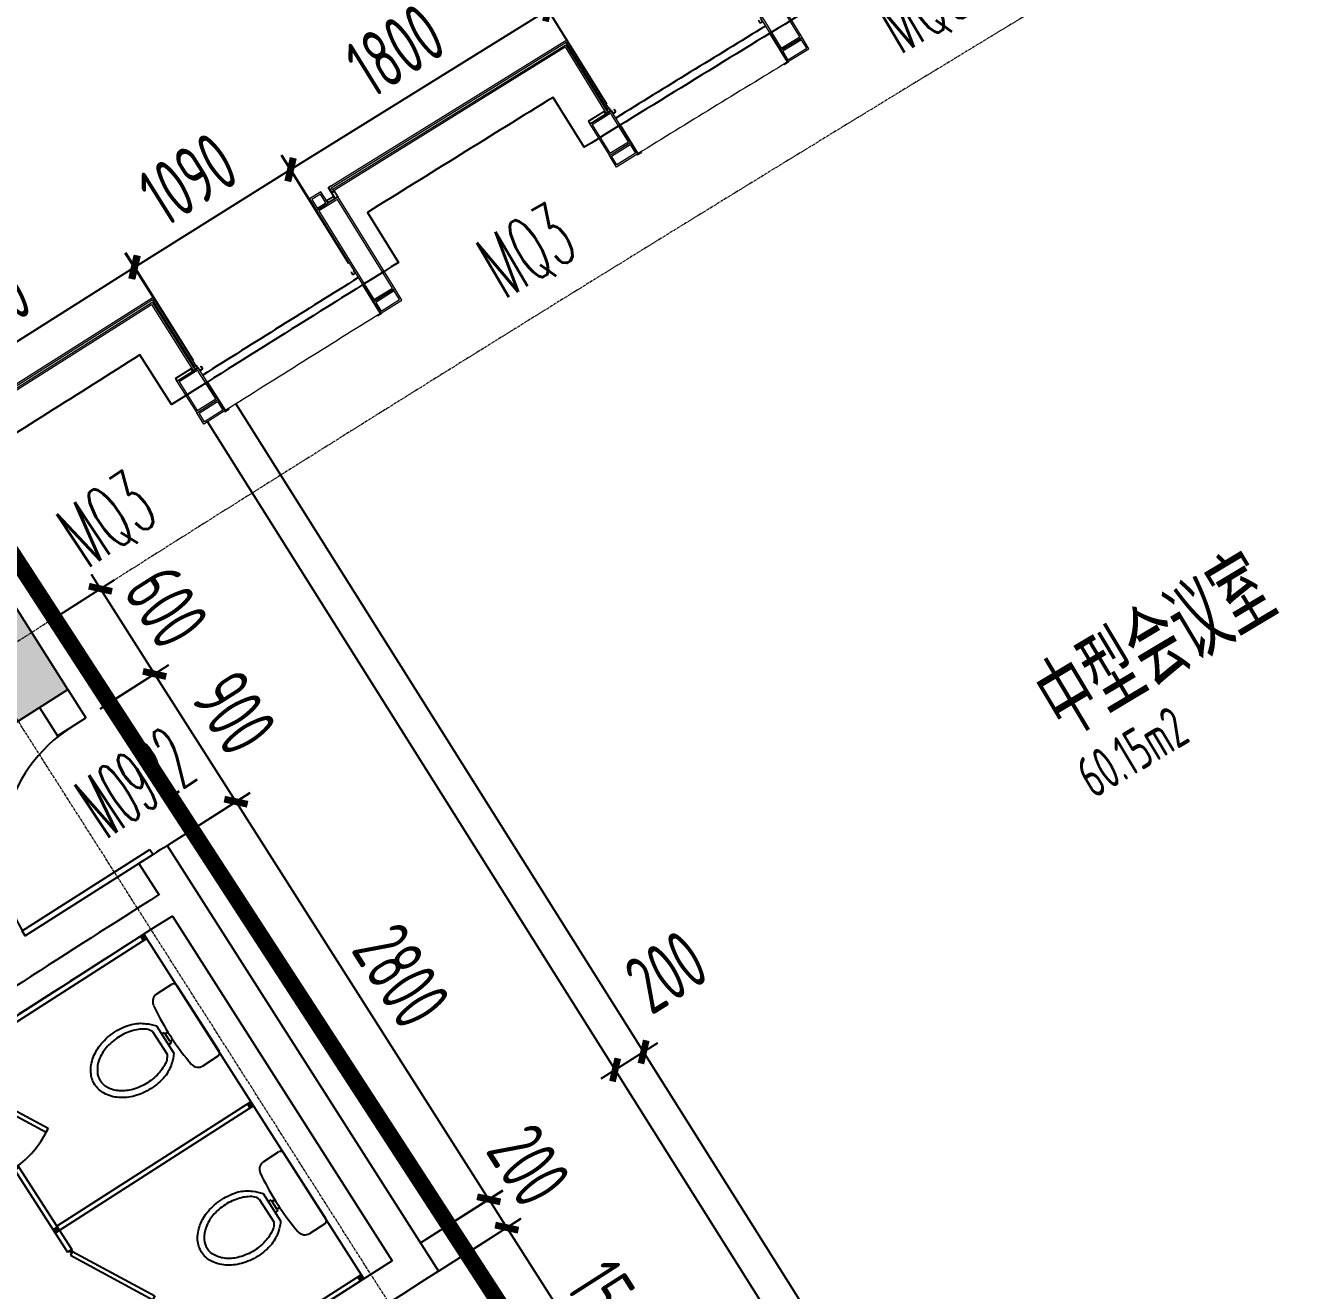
# Model space of a CAD drawing. Header units: millimetres. Extents: x 0 to 12110233, y -6694180 to 0.
# Drawn here: x 11608733 to 11616322, y -6430858 to -6423342 of the extents above; entities that cross this region are included whole.
import ezdxf
from ezdxf.enums import TextEntityAlignment as Align

# ---------------------------------------------------------------- set-up
doc = ezdxf.new("R2010")
doc.units = ezdxf.units.MM
doc.header["$LTSCALE"] = 10
doc.linetypes.add('A1-RG-AXIS-3~4F$0$CENTER', pattern=[50.8, 31.75, -6.35, 6.35, -6.35])
doc.linetypes.add('A1-RI-F3$0$DASHED', pattern=[0.75, 0.5, -0.25])
for name, color, linetype in [('A1-RD-3F$0$A-DIMS-1：100', 1, 'Continuous'), ('A1-RD-3F$0$A-GLAZ', 140, 'Continuous'), ('A1-RD-3F$0$A-louban', 5, 'Continuous'), ('A1-RD-3F$0$外保温', 41, 'Continuous'), ('A1-RG-AXIS-3~4F$0$A-COLU-HATH', 8, 'Continuous'), ('A1-RG-AXIS-3~4F$0$A-COLUMN', 7, 'Continuous'), ('A1-RG-AXIS-3~4F$0$A2-RG-AXIS-150$0$A-DIMS-100', 1, 'Continuous'), ('A1-RI-F3$0$A-DIMS-1：100', 1, 'Continuous'), ('A1-RI-F3$0$A-DOOR', 32, 'Continuous'), ('A1-RI-F3$0$A-FIXT', 55, 'Continuous'), ('A1-RI-F3$0$A-SYMB', 4, 'Continuous'), ('A1-RI-F3$0$A-SYMB-AREA', 4, 'Continuous'), ('A1-RI-F3$0$A-SYMB-NAME', 4, 'Continuous'), ('A1-RI-F3$0$A-TEXT1', 4, 'Continuous'), ('A1-RI-F3$0$A-WALL', 7, 'Continuous'), ('A1-RI-F3$0$A1-RI-F3$0$A-DETL-PEN1', 245, 'Continuous'), ('A1-RI-F3$0$A1-RI-F3$0$A-DETL-PEN2', 233, 'Continuous'), ('A1-RI-F3$0$Crescent canopy$0$A-DETL-PEN1', 245, 'Continuous'), ('A1-RI-F3$0$Crescent canopy$0$A-DETL-PEN2', 233, 'Continuous'), ('A1-RI-F3$0$N-SYMB-DOOR', 13, 'Continuous'), ('A1-RI-F3$0$N-SYMB-DOOR1', 13, 'Continuous'), ('A1-RI-F3$0$N-SYMB-DOOR2', 13, 'Continuous')]:
    doc.layers.add(name, color=color, linetype=linetype)
for name, color, linetype, lineweight in [('A1-RD-3F$0$A-WALL', 7, 'Continuous', 9), ('A1-RD-3F$0$A-WIND-1', 140, 'Continuous', 9), ('A1-RD-3F$0$A-WIND-SILL', 2, 'Continuous', 9), ('A1-RG-AXIS-3~4F$0$A-GRID', 1, 'A1-RG-AXIS-3~4F$0$CENTER', 9)]:
    doc.layers.add(name, color=color, linetype=linetype, lineweight=lineweight)
doc.styles.add('A1-RD-3F$0$XD2008', font='xd-hzs.shx', dxfattribs={"width": 0.7, "bigfont": 'xd-hztxt.shx'})
doc.styles.add('A1-RG-AXIS-3~4F$0$A2-RG-AXIS-150$0$XD2008', font='romans.shx', dxfattribs={"width": 0.7})
doc.styles.add('A1-RI-F3$0$ECADI', font='gbeitc.shx', dxfattribs={"width": 0.7, "bigfont": 'gbcbig.shx'})
doc.styles.add('A1-RI-F3$0$ECADI-SYM', font='simplex.shx', dxfattribs={"width": 0.7, "bigfont": 'hztxt.shx'})
doc.styles.add('A1-RI-F3$0$XD2008', font='xd-hzs.shx', dxfattribs={"width": 0.7, "bigfont": 'xd-hztxt.shx'})
doc.dimstyles.new('A1-RD-3F$0$XD100$0', dxfattribs={"dimscale": 100, "dimtxt": 3.5, "dimasz": 1, "dimexe": 1, "dimexo": 2, "dimgap": 1, "dimtad": 1, "dimdec": 0, "dimdsep": 46, "dimtxsty": 'A1-RD-3F$0$XD2008', "dimblk1": 'A1-RD-3F$0$_ArchTick', "dimblk2": 'A1-RD-3F$0$_ArchTick', "dimsah": 1, "dimcen": 2.5, "dimclrd": 1, "dimclre": 1, "dimclrt": 4, "dimaunit": 1, "dimadec": 0, "dimazin": 0, "dimtfac": 1, "dimtdec": 0, "dimtix": 1, "dimtmove": 2, "dimatfit": 3, "dimfxl": 0, "dimtolj": 1, "dimtzin": 0, "dimarcsym": 0})
doc.dimstyles.new('A1-RG-AXIS-3~4F$0$A2-RG-AXIS-150$0$XD100', dxfattribs={"dimscale": 100, "dimtxt": 5.5, "dimasz": 1.5, "dimexe": 1, "dimexo": 2, "dimgap": 0.5, "dimtad": 1, "dimdec": 0, "dimdsep": 46, "dimtxsty": 'A1-RG-AXIS-3~4F$0$A2-RG-AXIS-150$0$XD2008', "dimblk": 'A1-RG-AXIS-3~4F$0$A2-RG-AXIS-150$0$_ArchTick', "dimcen": 2.5, "dimclrt": 4, "dimaunit": 1, "dimadec": 3, "dimazin": 0, "dimtfac": 1, "dimtdec": 0, "dimtix": 1, "dimtmove": 0, "dimatfit": 3, "dimfxl": 0, "dimtolj": 1, "dimtzin": 0, "dimarcsym": 0})
doc.dimstyles.new('A1-RI-F3$0$XD100$0', dxfattribs={"dimscale": 100, "dimtxt": 3.5, "dimasz": 2, "dimexe": 1, "dimexo": 2, "dimgap": 1, "dimtad": 1, "dimdec": 0, "dimdsep": 46, "dimtxsty": 'A1-RI-F3$0$XD2008', "dimblk1": 'A1-RI-F3$0$_ArchTick', "dimblk2": 'A1-RI-F3$0$_ArchTick', "dimsah": 1, "dimcen": 2.5, "dimclrd": 1, "dimclre": 1, "dimclrt": 4, "dimaunit": 1, "dimadec": 0, "dimazin": 0, "dimtfac": 1, "dimtdec": 0, "dimtix": 1, "dimtmove": 2, "dimatfit": 3, "dimfxl": 0, "dimtolj": 1, "dimtzin": 0, "dimarcsym": 0})

# ---------------------------------------------------------------- blocks, each defined once
blk = doc.blocks.new('A1-RD-3F$0$A$C1B714AB4')
at = {"layer": 'A1-RD-3F$0$A-WALL', "linetype": 'ByBlock'}
blk.add_lwpolyline([(1811.1, 792), (167.1, 792), (167.1, 782), (1801.1, 782), (1801.1, 318), (1811.1, 318)], close=True, dxfattribs=at)
at = {"layer": 'A1-RD-3F$0$A-WIND-1', "ltscale": 0.25}
blk.add_lwpolyline([(1821.1, 802), (157.1, 802), (157.1, 772), (1791.1, 772), (1791.1, 308), (1821.1, 308)], close=True, dxfattribs=at)
at = {"layer": 'A1-RD-3F$0$A-WIND-SILL', "color": 2, "linetype": 'ByBlock'}
for p, q in [((1827.1, 305), (1824.1, 305)), ((1841.1, 305), (1844.1, 305)), ((1824.1, 285), (1844.1, 285)), ((0, 0), (0, 5)), ((1848.1, 0), (1848.1, 5))]:
    blk.add_line(p, q, dxfattribs=at)
for points in [[(24.1, 725), (104.1, 725), (104.1, 805), (24.1, 805)], [(34.1, 735), (94.1, 735), (94.1, 795), (34.1, 795)], [(154.1, 805), (174.1, 805), (174.1, 802), (157.1, 802), (157.1, 772), (174.1, 772), (174.1, 769), (154.1, 769)], [(154.1, 769), (174.1, 769), (174.1, 725), (154.1, 725)], [(157.1, 766), (171.1, 766), (171.1, 728), (157.1, 728)], [(174.1, 725), (154.1, 725), (104.1, 725), (24.1, 725), (24.1, 305), (24.1, 305), (24.1, 285), (24.1, 85), (174.1, 85)], [(164.1, 715), (154.1, 715), (104.1, 715), (34.1, 715), (34.1, 305), (34.1, 285), (34.1, 95), (164.1, 95)], [(154.1, 745), (154.1, 725), (104.1, 725), (104.1, 745)], [(151.1, 742), (151.1, 728), (107.1, 728), (107.1, 742)], [(4.1, 285), (4.1, 305), (7.1, 305), (7.1, 288), (21.1, 288), (21.1, 305), (24.1, 305), (24.1, 285)], [(1788.1, 305), (1788.1, 325), (1674.1, 325), (1674.1, 305)], [(1824.1, 285), (1824.1, 285), (1824.1, 305), (1674.1, 305), (1674.1, 85), (1824.1, 85)], [(1785.1, 308), (1785.1, 322), (1677.1, 322), (1677.1, 308)], [(1824.1, 305), (1824.1, 325), (1821.1, 325), (1821.1, 308), (1791.1, 308), (1791.1, 325), (1788.1, 325), (1788.1, 305)], [(24.1, 5), (174.1, 5), (174.1, 85), (24.1, 85)], [(1824.1, 5), (1674.1, 5), (1674.1, 85), (1824.1, 85)], [(34.1, 15), (164.1, 15), (164.1, 75), (34.1, 75)], [(1814.1, 15), (1684.1, 15), (1684.1, 75), (1814.1, 75)]]:
    blk.add_lwpolyline(points, close=True, dxfattribs=at)
for points in [[(1824.1, 305), (1824.1, 285)], [(1841.1, 305), (1841.1, 288), (1827.1, 288), (1827.1, 305)], [(1844.1, 305), (1844.1, 285)], [(1814.1, 285), (1814.1, 295), (1684.1, 295), (1684.1, 95), (1814.1, 95), (1814.1, 285)], [(24.1, 5), (0, 5)], [(29.6, 5), (29.6, 0.1), (0, 0)], [(1818.5, 5), (1818.5, 0.1), (1848.1, 0)], [(1824.1, 5), (1848.1, 5)]]:
    blk.add_lwpolyline(points, dxfattribs=at)
blk = doc.blocks.new('A1-RD-3F$0$_ArchTick')
at = {"color": 0, "linetype": 'ByBlock', "const_width": 0.4}
blk.add_lwpolyline([(-0.5, -0.5), (0.5, 0.5)], dxfattribs=at)
blk = doc.blocks.new('*D663')
at = {"layer": 'A1-RD-3F$0$A-DIMS-1：100', "color": 1, "linetype": 'ByBlock', "lineweight": -2}
for p, q in [((11613076.7, -6423261), (11612674.3, -6422612.3)), ((11612727, -6422697.3), (11611839.3, -6423248.1)), ((11612189, -6423811.8), (11611786.5, -6423163.1))]:
    blk.add_line(p, q, dxfattribs=at)
at = {"layer": 'A1-RD-3F$0$A-DIMS-1：100', "color": 1, "linetype": 'ByBlock', "lineweight": -2, "xscale": 100, "yscale": 100, "zscale": 100}
for p, rotation in [((11612727, -6422697.3), 31.81598962249854), ((11611839.3, -6423248.1), 211.8159896224985)]:
    blk.add_blockref('A1-RD-3F$0$_ArchTick', p, dxfattribs=dict(at, rotation=rotation))
at = {"layer": 'A1-RD-3F$0$A-DIMS-1：100', "color": 4, "linetype": 'ByBlock', "insert": (11612138.1, -6422739), "char_height": 350, "attachment_point": 5, "rotation": 31.81599, "style": 'A1-RD-3F$0$XD2008'}
blk.add_mtext('\\A1;1045', dxfattribs=at)
blk = doc.blocks.new('*D664')
at = {"layer": 'A1-RD-3F$0$A-DIMS-1：100', "color": 1, "linetype": 'ByBlock', "lineweight": -2}
for p, q in [((11612186, -6423806.9), (11611786.5, -6423163.1)), ((11611839.3, -6423248.1), (11610309.7, -6424197)), ((11610656.4, -6424755.9), (11610257, -6424112))]:
    blk.add_line(p, q, dxfattribs=at)
at = {"layer": 'A1-RD-3F$0$A-DIMS-1：100', "color": 1, "linetype": 'ByBlock', "lineweight": -2, "xscale": 100, "yscale": 100, "zscale": 100}
for p, rotation in [((11611839.3, -6423248.1), 31.81598955139502), ((11610309.7, -6424197), 211.815989551395)]:
    blk.add_blockref('A1-RD-3F$0$_ArchTick', p, dxfattribs=dict(at, rotation=rotation))
at = {"layer": 'A1-RD-3F$0$A-DIMS-1：100', "color": 4, "linetype": 'ByBlock', "insert": (11610929.5, -6423488.9), "char_height": 350, "attachment_point": 5, "rotation": 31.81599, "style": 'A1-RD-3F$0$XD2008'}
blk.add_mtext('\\A1;1800', dxfattribs=at)
blk = doc.blocks.new('*D667')
at = {"layer": 'A1-RD-3F$0$A-DIMS-1：100', "color": 1, "linetype": 'ByBlock', "lineweight": -2}
for p, q in [((11610655.8, -6424756.2), (11610254.1, -6424113.9)), ((11610307.1, -6424198.6), (11609382.9, -6424776.6)), ((11609731.6, -6425334.2), (11609329.9, -6424691.8))]:
    blk.add_line(p, q, dxfattribs=at)
at = {"layer": 'A1-RD-3F$0$A-DIMS-1：100', "color": 1, "linetype": 'ByBlock', "lineweight": -2, "xscale": 100, "yscale": 100, "zscale": 100}
for p, rotation in [((11610307.1, -6424198.6), 32.02117385047548), ((11609382.9, -6424776.6), 212.0211738504755)]:
    blk.add_blockref('A1-RD-3F$0$_ArchTick', p, dxfattribs=dict(at, rotation=rotation))
at = {"layer": 'A1-RD-3F$0$A-DIMS-1：100', "color": 4, "linetype": 'ByBlock', "insert": (11609699.2, -6424254.5), "char_height": 350, "attachment_point": 5, "rotation": 32.02117, "style": 'A1-RD-3F$0$XD2008'}
blk.add_mtext('\\A1;1090', dxfattribs=at)
blk = doc.blocks.new('*D668')
at = {"layer": 'A1-RD-3F$0$A-DIMS-1：100', "color": 1, "linetype": 'ByBlock', "lineweight": -2}
for p, q in [((11609730.7, -6425334.8), (11609325.4, -6424694.7)), ((11609378.9, -6424779.2), (11607858.1, -6425742)), ((11608209.9, -6426297.6), (11607804.6, -6425657.5))]:
    blk.add_line(p, q, dxfattribs=at)
at = {"layer": 'A1-RD-3F$0$A-DIMS-1：100', "color": 1, "linetype": 'ByBlock', "lineweight": -2, "xscale": 100, "yscale": 100, "zscale": 100}
for p, rotation in [((11609378.9, -6424779.2), 32.33777095515765), ((11607858.1, -6425742), 212.3377709551576)]:
    blk.add_blockref('A1-RD-3F$0$_ArchTick', p, dxfattribs=dict(at, rotation=rotation))
at = {"layer": 'A1-RD-3F$0$A-DIMS-1：100', "color": 4, "linetype": 'ByBlock', "insert": (11608471.4, -6425028.2), "char_height": 350, "attachment_point": 5, "rotation": 32.33777, "style": 'A1-RD-3F$0$XD2008'}
blk.add_mtext('\\A1;1800', dxfattribs=at)
blk = doc.blocks.new('A1-RI-F3$0$A-X-D2-60$0$d900')
at = {"layer": 'A1-RI-F3$0$A-DOOR'}
blk.add_lwpolyline([(1255688.4, 177571.7), (1255688.4, 177606.7), (1256588.5, 177606.7), (1256588.5, 177571.7)], close=True, dxfattribs=at)
blk.add_arc((1255688.4, 177606.7), 900, 270.04509, 357.6771, dxfattribs=at)
blk = doc.blocks.new('A1-RI-F3$0$_ArchTick')
at = {"color": 0, "linetype": 'ByBlock', "const_width": 0.4}
blk.add_lwpolyline([(-0.5, -0.5), (0.5, 0.5)], dxfattribs=at)
blk = doc.blocks.new('*D118')
at = {"layer": 'A1-RI-F3$0$A-DIMS-1：100', "color": 1, "linetype": 'ByBlock', "lineweight": -2}
for p, q in [((11611357.1, -6430635.8), (11611677.7, -6430430.9)), ((11612401.3, -6431748.6), (11611593.5, -6430484.7)), ((11612164.9, -6431899.7), (11612485.5, -6431694.8))]:
    blk.add_line(p, q, dxfattribs=at)
at = {"layer": 'A1-RI-F3$0$A-DIMS-1：100', "color": 1, "linetype": 'ByBlock', "lineweight": -2, "xscale": 100, "yscale": 100, "zscale": 100}
for p, rotation in [((11611593.5, -6430484.7), 122.5831052141736), ((11612401.3, -6431748.6), 302.5831052141736)]:
    blk.add_blockref('A1-RI-F3$0$_ArchTick', p, dxfattribs=dict(at, rotation=rotation))
at = {"layer": 'A1-RI-F3$0$A-DIMS-1：100', "color": 4, "linetype": 'ByBlock', "insert": (11612229.1, -6430968.6), "char_height": 350, "attachment_point": 5, "rotation": 302.58311, "style": 'A1-RI-F3$0$XD2008'}
blk.add_mtext('\\A1;1500', dxfattribs=at)
blk = doc.blocks.new('*D58')
at = {"layer": 'A1-RI-F3$0$A-DIMS-1：100', "color": 1, "linetype": 'ByBlock', "lineweight": -2}
for p, q in [((11611081, -6430574.8), (11611570.8, -6430262.9)), ((11611486.4, -6430316.6), (11611593.9, -6430485.3)), ((11611188.5, -6430743.5), (11611678.2, -6430431.6))]:
    blk.add_line(p, q, dxfattribs=at)
at = {"layer": 'A1-RI-F3$0$A-DIMS-1：100', "color": 1, "linetype": 'ByBlock', "lineweight": -2, "xscale": 100, "yscale": 100, "zscale": 100}
for p, rotation in [((11611486.4, -6430316.6), 122.4931688735588), ((11611593.9, -6430485.3), 302.4931688735588)]:
    blk.add_blockref('A1-RI-F3$0$_ArchTick', p, dxfattribs=dict(at, rotation=rotation))
at = {"layer": 'A1-RI-F3$0$A-DIMS-1：100', "color": 4, "linetype": 'ByBlock', "insert": (11611724, -6430114.6), "char_height": 350, "attachment_point": 5, "rotation": 302.49317, "style": 'A1-RI-F3$0$XD2008'}
blk.add_mtext('\\A1;200', dxfattribs=at)
blk = doc.blocks.new('*D59')
at = {"layer": 'A1-RI-F3$0$A-DIMS-1：100', "color": 1, "linetype": 'ByBlock', "lineweight": -2}
for p, q in [((11609578.7, -6428212.1), (11610068.7, -6427900.6)), ((11611486.7, -6430317), (11609984.3, -6427954.2)), ((11611081.1, -6430574.9), (11611571.1, -6430263.4))]:
    blk.add_line(p, q, dxfattribs=at)
at = {"layer": 'A1-RI-F3$0$A-DIMS-1：100', "color": 1, "linetype": 'ByBlock', "lineweight": -2, "xscale": 100, "yscale": 100, "zscale": 100}
for p, rotation in [((11609984.3, -6427954.2), 122.450575305148), ((11611486.7, -6430317), 302.450575305148)]:
    blk.add_blockref('A1-RI-F3$0$_ArchTick', p, dxfattribs=dict(at, rotation=rotation))
at = {"layer": 'A1-RI-F3$0$A-DIMS-1：100', "color": 4, "linetype": 'ByBlock', "insert": (11610967.5, -6428988.1), "char_height": 350, "attachment_point": 5, "rotation": 302.45058, "style": 'A1-RI-F3$0$XD2008'}
blk.add_mtext('\\A1;2800', dxfattribs=at)
blk = doc.blocks.new('*D60')
at = {"layer": 'A1-RI-F3$0$A-DIMS-1：100', "color": 1, "linetype": 'ByBlock', "lineweight": -2}
for p, q in [((11609176.2, -6427401.2), (11609584.4, -6427141)), ((11609983.9, -6427953.6), (11609500.1, -6427194.7)), ((11609660.1, -6428160.1), (11610068.2, -6427899.9))]:
    blk.add_line(p, q, dxfattribs=at)
at = {"layer": 'A1-RI-F3$0$A-DIMS-1：100', "color": 1, "linetype": 'ByBlock', "lineweight": -2, "xscale": 100, "yscale": 100, "zscale": 100}
for p, rotation in [((11609500.1, -6427194.7), 122.5203786182438), ((11609983.9, -6427953.6), 302.5203786182438)]:
    blk.add_blockref('A1-RI-F3$0$_ArchTick', p, dxfattribs=dict(at, rotation=rotation))
at = {"layer": 'A1-RI-F3$0$A-DIMS-1：100', "color": 4, "linetype": 'ByBlock', "insert": (11609973.9, -6427426.3), "char_height": 350, "attachment_point": 5, "rotation": 302.52038, "style": 'A1-RI-F3$0$XD2008'}
blk.add_mtext('\\A1;900', dxfattribs=at)
blk = doc.blocks.new('*D122')
at = {"layer": 'A1-RI-F3$0$A-DIMS-1：100', "color": 1, "linetype": 'ByBlock', "lineweight": -2}
for p, q in [((11608938.7, -6426841.4), (11609263.1, -6426635.1)), ((11609178.7, -6426688.8), (11609125, -6426604.4)), ((11609500.6, -6427194.9), (11609178.7, -6426688.8)), ((11609260.6, -6427347.5), (11609585, -6427141.2)), ((11609500.6, -6427194.9), (11609554.3, -6427279.2))]:
    blk.add_line(p, q, dxfattribs=at)
at = {"layer": 'A1-RI-F3$0$A-DIMS-1：100', "color": 1, "linetype": 'ByBlock', "lineweight": -2, "xscale": 100, "yscale": 100, "zscale": 100}
for p, rotation in [((11609178.7, -6426688.8), 302.4569382063316), ((11609500.6, -6427194.9), 122.4569382063317)]:
    blk.add_blockref('A1-RI-F3$0$_ArchTick', p, dxfattribs=dict(at, rotation=rotation))
at = {"layer": 'A1-RI-F3$0$A-DIMS-1：100', "color": 4, "linetype": 'ByBlock', "insert": (11609571.7, -6426794.2), "char_height": 350, "attachment_point": 5, "rotation": 302.45694, "style": 'A1-RI-F3$0$XD2008'}
blk.add_mtext('\\A1;600', dxfattribs=at)
blk = doc.blocks.new('*D119')
at = {"layer": 'A1-RI-F3$0$A-DIMS-1：100', "color": 1, "linetype": 'ByBlock', "lineweight": -2}
for p, q in [((11612237.4, -6429547.5), (11612406.6, -6429441)), ((11612406.6, -6429441), (11612491.3, -6429387.7)), ((11612513.1, -6429610.3), (11612459.9, -6429525.6)), ((11612237.4, -6429547.5), (11612152.7, -6429600.7)), ((11612343.9, -6429716.8), (11612290.6, -6429632.1))]:
    blk.add_line(p, q, dxfattribs=at)
at = {"layer": 'A1-RI-F3$0$A-DIMS-1：100', "color": 1, "linetype": 'ByBlock', "lineweight": -2, "xscale": 100, "yscale": 100, "zscale": 100}
for p, rotation in [((11612406.6, -6429441), 212.1763417489712), ((11612237.4, -6429547.5), 32.17634174897129)]:
    blk.add_blockref('A1-RI-F3$0$_ArchTick', p, dxfattribs=dict(at, rotation=rotation))
at = {"layer": 'A1-RI-F3$0$A-DIMS-1：100', "color": 4, "linetype": 'ByBlock', "insert": (11612540.8, -6428964.9), "char_height": 350, "attachment_point": 5, "rotation": 32.17634, "style": 'A1-RI-F3$0$XD2008'}
blk.add_mtext('\\A1;200', dxfattribs=at)
blk = doc.blocks.new('A1-RI-F3$0$5erhfh')
at = {"layer": 'A1-RI-F3$0$A-SYMB-AREA', "style": 'A1-RI-F3$0$ECADI', "width": 0.7}
blk.add_attdef('340M2', text='', height=2.5, dxfattribs=at).set_placement((0, 1.25), align=Align.MIDDLE_LEFT)
at = {"layer": 'A1-RI-F3$0$A-SYMB-NAME', "style": 'A1-RI-F3$0$ECADI', "width": 0.7}
blk.add_attdef('CHINESENAME', (-12.292, 3.087), '', height=4.5, dxfattribs=at)
blk = doc.blocks.new('A1-RI-F3$0$tli')
at = {"layer": 'A1-RI-F3$0$A-FIXT', "linetype": 'ByBlock'}
for p, q in [((11609437.4, -6428740.9), (11608259, -6429496.8)), ((11609453.6, -6428766.2), (11608300.4, -6429505.9)), ((11609514.1, -6429095.9), (11609602.9, -6429038.9)), ((11609632.7, -6429045.5), (11609883.5, -6429436.4)), ((11609510.8, -6429286.4), (11609615, -6429448.8)), ((11609487.7, -6429319.1), (11609574.2, -6429454.1)), ((11609541.8, -6429334.7), (11609557.8, -6429324.5)), ((11609557.8, -6429324.5), (11609563.7, -6429333.5)), ((11609563.7, -6429333.5), (11609579.7, -6429323.3)), ((11609592.8, -6429379), (11609563.7, -6429333.5)), ((11609608.8, -6429368.7), (11609592.8, -6429379)), ((11609592.8, -6429379), (11609598.7, -6429388.1)), ((11609598.7, -6429388.1), (11609582.6, -6429398.4)), ((11608259, -6429496.8), (11608348.1, -6429635.7)), ((11608300.4, -6429505.9), (11608373.3, -6429619.5)), ((11609877, -6429466.2), (11609788.2, -6429523.1)), ((11608373.3, -6429619.5), (11608348.1, -6429635.7)), ((11608377.1, -6429630.1), (11608365, -6429653.4)), ((11608365, -6429653.4), (11608855.1, -6429917.4)), ((11608377.1, -6429630.1), (11608867.2, -6429894.1)), ((11610088.3, -6429762), (11608909.8, -6430517.9)), ((11610072.1, -6429736.8), (11608918.9, -6430476.4)), ((11608867.2, -6429894.1), (11608855.1, -6429917.4)), ((11610148.8, -6430091.7), (11610237.6, -6430034.8)), ((11610267.4, -6430041.3), (11610518.1, -6430432.2)), ((11608697.3, -6430124.5), (11608669.1, -6430142.6)), ((11608669.1, -6430142.6), (11608982.7, -6430631.5)), ((11608694.4, -6430126.4), (11609008, -6430615.3)), ((11610145.5, -6430282.3), (11610249.6, -6430444.6)), ((11610122.4, -6430315), (11610208.9, -6430449.9)), ((11610176.5, -6430330.6), (11610192.5, -6430320.3)), ((11610192.5, -6430320.3), (11610198.3, -6430329.4)), ((11610198.3, -6430329.4), (11610214.3, -6430319.1)), ((11610227.5, -6430374.8), (11610198.3, -6430329.4)), ((11610243.5, -6430364.6), (11610227.5, -6430374.8)), ((11610233.3, -6430383.9), (11610217.3, -6430394.2)), ((11610227.5, -6430374.8), (11610233.3, -6430383.9)), ((11610511.6, -6430462), (11610422.8, -6430519)), ((11609008, -6430615.3), (11608982.7, -6430631.5)), ((11609011.7, -6430625.9), (11608999.7, -6430649.2)), ((11608999.7, -6430649.2), (11609489.8, -6430913.3)), ((11609011.7, -6430625.9), (11609501.8, -6430890)), ((11610743.7, -6430790.1), (11609565.3, -6431545.9)), ((11610727.5, -6430764.8), (11609574.3, -6431504.5)), ((11609501.8, -6430890), (11609489.8, -6430913.3)), ((11609331.9, -6431120.4), (11609306.7, -6431136.6)), ((11609331.9, -6431120.4), (11609577.2, -6431502.7)), ((11609306.7, -6431136.6), (11609568.1, -6431544.1))]:
    blk.add_line(p, q, dxfattribs=at)
for points in [[(11609145.2, -6429635.5, -0.128381), (11609121.7, -6429563.7, -0.106268), (11609135.5, -6429473.9, -0.085065), (11609183.6, -6429392.4, -0.074422), (11609264.8, -6429321.4, -0.074422), (11609363.3, -6429277.2, -0.093985), (11609448.7, -6429273, -0.073872), (11609510.8, -6429286.4, -0.130921)], [(11609487.7, -6429319.1, 0.073654), (11609453.3, -6429305.3, 0.085065), (11609372.7, -6429313.7, 0.074422), (11609285.1, -6429353, 0.074422), (11609212.8, -6429416.3, 0.085065), (11609171.6, -6429486, 0.106268), (11609160.4, -6429559.2, 0.128381), (11609177.5, -6429611.8, 0.131396)], [(11609615, -6429448.8, -0.073872), (11609601.3, -6429510.8, -0.093985), (11609561.8, -6429586.7, -0.074422), (11609480.6, -6429657.8, -0.074422), (11609382.2, -6429702, -0.085065), (11609288.1, -6429711.7, -0.106268), (11609200.7, -6429686.8, -0.128381), (11609145.2, -6429635.5, -0.130921)], [(11609574.2, -6429454.1, -0.073654), (11609572.4, -6429491.1, -0.085065), (11609531.2, -6429560.8, -0.074422), (11609459, -6429624.1, -0.074422), (11609371.3, -6429663.4, -0.085065), (11609290.8, -6429671.8, -0.106268), (11609219.6, -6429651.4, -0.128381), (11609178.9, -6429613.9, -0.131396)], [(11609779.8, -6430631.4, -0.128381), (11609756.4, -6430559.5, -0.106268), (11609770.2, -6430469.7, -0.085065), (11609818.3, -6430388.3, -0.074422), (11609899.5, -6430317.2, -0.074422), (11609997.9, -6430273.1, -0.093985), (11610083.4, -6430268.8, -0.073872), (11610145.5, -6430282.3, -0.130921)], [(11610122.4, -6430315, 0.073654), (11610088, -6430301.2, 0.085065), (11610007.4, -6430309.5, 0.074422), (11609919.8, -6430348.8, 0.074422), (11609847.5, -6430412.1, 0.085065), (11609806.3, -6430481.9, 0.106268), (11609795.1, -6430555, 0.128381), (11609812.2, -6430607.6, 0.131396)], [(11610249.6, -6430444.6, -0.073872), (11610236, -6430506.7, -0.093985), (11610196.4, -6430582.6, -0.074422), (11610115.3, -6430653.6, -0.074422), (11610016.8, -6430697.8, -0.085065), (11609922.8, -6430707.6, -0.106268), (11609835.4, -6430682.6, -0.128381), (11609779.8, -6430631.4, -0.130921)], [(11610208.9, -6430449.9, -0.073654), (11610207.1, -6430486.9, -0.085065), (11610165.9, -6430556.7, -0.074422), (11610093.6, -6430619.9, -0.074422), (11610006, -6430659.2, -0.085065), (11609925.4, -6430667.6, -0.106268), (11609854.2, -6430647.3, -0.128381), (11609813.5, -6430609.7, -0.131396)]]:
    blk.add_lwpolyline(points, format="xyb", dxfattribs=at)
for points in [[(11608361.5, -6429627.2), (11608367.4, -6429636.3), (11608377.1, -6429630.1), (11608371.2, -6429621)], [(11608695.1, -6430125.9), (11608688.6, -6430115.8), (11608678.9, -6430122), (11608685.4, -6430132.1)], [(11608996.2, -6430623.1), (11609002, -6430632.1), (11609011.7, -6430625.9), (11609005.9, -6430616.9)], [(11609329.7, -6431121.7), (11609323.3, -6431111.7), (11609313.6, -6431117.9), (11609320.1, -6431128)]]:
    blk.add_lwpolyline(points, dxfattribs=at)
for centre, radius, start, end in [((11609614.6, -6429057.1), 21.6, 32.67748, 122.67748), ((11609543.3, -6429141.3), 54, 122.67748, 204.74562), ((11610858.2, -6428535.3), 1501.9, 204.74562, 211.64739), ((11610858.2, -6428535.3), 1501.9, 211.64739, 213.70758), ((11610858.2, -6428535.3), 1501.9, 213.70758, 220.60935), ((11609865.3, -6429448), 21.6, 302.67748, 32.67748), ((11609759, -6429477.7), 54, 220.60935, 302.67748), ((11608356.1, -6429665.6), 559.9, 306.44934, 335.90847), ((11610249.2, -6430052.9), 21.6, 32.67748, 122.67748), ((11610177.9, -6430137.2), 54, 122.67748, 204.74562), ((11611492.8, -6429531.1), 1501.9, 204.74562, 211.64739), ((11611492.8, -6429531.1), 1501.9, 211.64739, 213.70758), ((11611492.8, -6429531.1), 1501.9, 213.70758, 220.60935), ((11610499.9, -6430443.8), 21.6, 302.67748, 32.67748), ((11610393.7, -6430473.5), 54, 220.60935, 302.67748), ((11608990.7, -6430661.4), 559.9, 306.44934, 335.90847)]:
    blk.add_arc(centre, radius, start, end, dxfattribs=at)
for points in [[(11609412.2, -6428757.1), (11609428.4, -6428782.4), (11609437.4, -6428740.9), (11609453.6, -6428766.2)], [(11608259, -6429496.8), (11608275.2, -6429522.1), (11608284.2, -6429480.6), (11608300.4, -6429505.9)], [(11610046.8, -6429753), (11610063, -6429778.2), (11610072.1, -6429736.8), (11610088.3, -6429762)], [(11608893.7, -6430492.6), (11608909.8, -6430517.9), (11608918.9, -6430476.4), (11608935.1, -6430501.7)], [(11608893.7, -6430492.6), (11608909.8, -6430517.9), (11608918.9, -6430476.4), (11608935.1, -6430501.7)], [(11610702.2, -6430781), (11610718.4, -6430806.3), (11610727.5, -6430764.8), (11610743.7, -6430790.1)], [(11609549.1, -6431520.7), (11609565.3, -6431545.9), (11609574.3, -6431504.5), (11609590.5, -6431529.7)]]:
    blk.add_trace(points, dxfattribs=at)
blk = doc.blocks.new('A1-RI-F3$0$mc')
at = {"layer": 'A1-RI-F3$0$N-SYMB-DOOR', "style": 'A1-RI-F3$0$ECADI-SYM', "width": 0.7}
for tag, p in [('门窗主编号1', (55.7, -311.3)), ('门窗主编号2', (667.6, -311.3))]:
    blk.add_attdef(tag, p, '', height=180, dxfattribs=at)
at = {"layer": 'A1-RI-F3$0$N-SYMB-DOOR', "style": 'A1-RI-F3$0$ECADI-SYM', "width": 0.7, "flags": 1}
for tag, p in [('洞口尺寸(宽X高)', (55.6, -717.2)), ('备注', (57.1, -921.2))]:
    blk.add_attdef(tag, p, '', height=180, dxfattribs=at)
at = {"layer": 'A1-RI-F3$0$N-SYMB-DOOR1', "style": 'A1-RI-F3$0$ECADI-SYM', "width": 0.7}
blk.add_attdef('门窗辅编号1', (55.7, -516.1), '', height=180, dxfattribs=at)
at = {"layer": 'A1-RI-F3$0$N-SYMB-DOOR2', "style": 'A1-RI-F3$0$ECADI-SYM', "width": 0.7}
blk.add_attdef('门窗辅编号2', (311.5, -516.1), '', height=180, dxfattribs=at)
blk = doc.blocks.new('A1-RG-AXIS-3~4F$0$A2-RG-AXIS-150$0$_ArchTick')
at = {"color": 0, "linetype": 'ByBlock', "const_width": 0.4}
blk.add_lwpolyline([(-0.5, -0.5), (0.5, 0.5)], dxfattribs=at)
blk = doc.blocks.new('*D711')
at = {"layer": 'A1-RG-AXIS-3~4F$0$A2-RG-AXIS-150$0$A-DIMS-100', "color": 0, "lineweight": -2, "ltscale": 3}
for p, q in [((11670910, -6387267.3), (11670915.9, -6387284)), ((11580897.2, -6435951), (11580908, -6435965))]:
    blk.add_line(p, q, dxfattribs=at)
blk.add_arc((11778731.9, -6694178.6), 325182.4, 109.357031, 127.456634, dxfattribs=at)
at = {"layer": 'A1-RG-AXIS-3~4F$0$A2-RG-AXIS-150$0$A-DIMS-100', "color": 0, "lineweight": -2, "ltscale": 3, "xscale": 150, "yscale": 150, "zscale": 150}
for p, rotation in [((11670949, -6387378.3), 19.35703132825471), ((11580968.8, -6436044.4), 217.4566338573137)]:
    blk.add_blockref('A1-RG-AXIS-3~4F$0$A2-RG-AXIS-150$0$_ArchTick', p, dxfattribs=dict(at, rotation=rotation))
at = {"layer": 'A1-RG-AXIS-3~4F$0$A2-RG-AXIS-150$0$A-DIMS-100', "color": 4, "ltscale": 3, "insert": (11623903.2, -6407910.6), "char_height": 375, "attachment_point": 5, "rotation": 28.40683, "style": 'A1-RG-AXIS-3~4F$0$A2-RG-AXIS-150$0$XD2008'}
blk.add_mtext('\\A1;18°5\'59"', dxfattribs=at)
blk = doc.blocks.new('A1-RG-AXIS-3~4F$0$colu')
at = {"layer": 'A1-RG-AXIS-3~4F$0$A-COLU-HATH', "linetype": 'ByBlock'}
h = blk.add_hatch(color=256, dxfattribs=at)
h.paths.add_polyline_path([(11645506.5, -6407137.9), (11645842, -6407864.2), (11645388.1, -6408073.9), (11645052.6, -6407347.6)])
h.paths.add_polyline_path([(11672567.5, -6404094.9), (11672841.4, -6404846.5), (11673311.2, -6404675.2), (11673037.2, -6403923.6)])
h.paths.add_polyline_path([(11669749.3, -6396288.4), (11670092.2, -6397229.1), (11670561.8, -6397057.7), (11670219.1, -6396117.2)])
h.paths.add_polyline_path([(11648218.5, -6414201.1), (11648554, -6414927.4), (11649007.9, -6414717.7), (11648672.4, -6413991.5)])
h.paths.add_polyline_path([(11630302.3, -6423284.6), (11630692.9, -6423982.7), (11631129.2, -6423738.6), (11630738.6, -6423040.4)])
h.paths.add_polyline_path([(11626248.1, -6416039.2), (11626638.7, -6416737.4), (11627075.1, -6416493.2), (11626684.4, -6415795.1)])
h.paths.add_polyline_path([(11604911.2, -6438703.6), (11605416.6, -6439448.3), (11605995.8, -6439055.2), (11605490.4, -6438310.5)])
h.paths.add_polyline_path([(11612318.5, -6433817.9), (11612802.4, -6434576.8), (11613392.6, -6434200.5), (11612908.8, -6433441.6)])
h.paths.add_polyline_path([(11678236.4, -6409177.5), (11678567.9, -6410121), (11679228.3, -6409889), (11678896.8, -6408945.5)])
h.paths.add_polyline_path([(11591264.2, -6433838.8), (11591158.5, -6433556.8), (11590222.1, -6433907.7), (11590399.9, -6434382.1)])
h.paths.add_polyline_path([(11582705.6, -6437301.3), (11582516, -6436795.2), (11581579.6, -6437146.1), (11581699.7, -6437471)])
h.paths.add_polyline_path([(11606394.6, -6455923.8), (11606921.2, -6456653.6), (11607488.9, -6456244), (11606962.3, -6455514.2)])
h.paths.add_polyline_path([(11613306.9, -6451073.5), (11613812.4, -6451818.2), (11614391.5, -6451425.1), (11613886.1, -6450680.4)])
h.paths.add_polyline_path([(11620355.7, -6446423.7), (11620839.5, -6447182.6), (11621429.7, -6446806.3), (11620945.9, -6446047.4)])
h.paths.add_polyline_path([(11627535, -6441978.3), (11627996.9, -6442750.7), (11628597.7, -6442391.5), (11628135.8, -6441619.1)])
h.paths.add_polyline_path([(11634839, -6437740.8), (11635278.5, -6438526.2), (11635889.4, -6438184.4), (11635449.9, -6437399)])
h.paths.add_polyline_path([(11642261.7, -6433714.8), (11642678.5, -6434512.5), (11643298.9, -6434188.4), (11642882.2, -6433390.7)])
h.paths.add_polyline_path([(11657438.5, -6426310.3), (11657808.8, -6427130.6), (11658446.8, -6426842.6), (11658076.5, -6426022.3)])
h.paths.add_polyline_path([(11665180.1, -6422937.9), (11665526.7, -6423768.5), (11666172.7, -6423499), (11665826.1, -6422668.4)])
h.paths.add_polyline_path([(11673015.3, -6419789.2), (11673337.9, -6420629.5), (11673991.4, -6420378.6), (11673668.8, -6419538.4)])
h.paths.add_polyline_path([(11675949.4, -6402667.6), (11676280.8, -6403611.1), (11676941.3, -6403379), (11676609.8, -6402435.6)])
h.paths.add_polyline_path([(11632162.7, -6412872.3), (11631542.2, -6413196.4), (11632283.1, -6414614.6), (11632903.5, -6414290.4)])
h.paths.add_polyline_path([(11648552.6, -6404922.5), (11647914.6, -6405210.5), (11648572.8, -6406668.9), (11649210.9, -6406380.9)])
h.paths.add_polyline_path([(11590471.6, -6449023.6), (11591079.8, -6449817.4), (11591635.4, -6449391.7), (11591027.3, -6448597.9)])
h.paths.add_polyline_path([(11601625.9, -6449314.5), (11602152.5, -6450044.4), (11602720.2, -6449634.8), (11602193.6, -6448905)])
h.paths.add_polyline_path([(11597647.1, -6443800.1), (11598173.7, -6444529.9), (11598741.4, -6444120.4), (11598214.8, -6443390.5)])
h.paths.add_polyline_path([(11600306.1, -6431918.8), (11600811.6, -6432663.5), (11601390.7, -6432270.4), (11600885.3, -6431525.7)])
h.paths.add_polyline_path([(11615974.2, -6439551.7), (11616458.1, -6440310.5), (11617048.3, -6439934.2), (11616564.5, -6439175.3)])
h.paths.add_polyline_path([(11615655.2, -6422108.9), (11616117.1, -6422881.3), (11616717.9, -6422522.1), (11616256, -6421749.7)])
h.paths.add_polyline_path([(11619863.2, -6429146.9), (11620325, -6429919.3), (11620925.8, -6429560.1), (11620464, -6428787.6)])
h.paths.add_polyline_path([(11630859.3, -6430628.5), (11631298.8, -6431413.9), (11631909.7, -6431072.1), (11631470.2, -6430286.7)])
h.paths.add_polyline_path([(11627538.8, -6424694.4), (11627978.3, -6425479.8), (11628589.1, -6425138), (11628149.7, -6424352.6)])
h.paths.add_polyline_path([(11638487.9, -6426491.2), (11638904.6, -6427288.9), (11639525, -6426964.7), (11639108.3, -6426167.1)])
h.paths.add_polyline_path([(11646232.1, -6422574.6), (11646625.7, -6423383.9), (11647255.2, -6423077.7), (11646861.6, -6422268.4)])
h.paths.add_polyline_path([(11654085.6, -6418882), (11654455.8, -6419702.3), (11655093.8, -6419414.3), (11654723.6, -6418594)])
h.paths.add_polyline_path([(11659423.4, -6409140.7), (11659769.9, -6409971.3), (11660416, -6409701.8), (11660069.4, -6408871.2)])
h.paths.add_polyline_path([(11662041.8, -6415416.4), (11662388.4, -6416247), (11663034.4, -6415977.4), (11662687.8, -6415146.8)])
h.paths.add_polyline_path([(11670094.3, -6412180.7), (11670416.9, -6413020.9), (11671070.4, -6412770), (11670747.8, -6411929.8)])
edge = h.paths.add_edge_path()
edge.add_arc((11595249.5, -6454684.4), 425, 0, 360)
h.paths.add_polyline_path([(11585545.5, -6442593.7), (11586153.7, -6443387.5), (11586709.3, -6442961.8), (11586101.2, -6442168)])
h.paths.add_polyline_path([(11592849.2, -6437150.3), (11593375.8, -6437880.2), (11593943.4, -6437470.6), (11593416.8, -6436740.7)])
h.paths.add_polyline_path([(11608730, -6444330.1), (11609235.4, -6445074.8), (11609814.6, -6444681.6), (11609309.2, -6443937)])
h.paths.add_polyline_path([(11607910.2, -6426903.7), (11608394.1, -6427662.5), (11608984.3, -6427286.2), (11608500.5, -6426527.3)])
h.paths.add_polyline_path([(11623352.7, -6434983.2), (11623814.5, -6435755.7), (11624415.3, -6435396.5), (11623953.5, -6434624)])
h.paths.add_polyline_path([(11623534.7, -6417538.5), (11623974.1, -6418323.9), (11624585, -6417982.1), (11624145.5, -6417196.7)])
h.paths.add_polyline_path([(11635339.1, -6420464.1), (11635755.9, -6421261.8), (11636376.3, -6420937.7), (11635959.6, -6420140)])
h.paths.add_polyline_path([(11643257.7, -6416459.6), (11643651.4, -6417268.9), (11644280.8, -6416962.8), (11643887.2, -6416153.4)])
h.paths.add_polyline_path([(11651288, -6412684.1), (11651658.2, -6413504.4), (11652296.3, -6413216.4), (11651926, -6412396.1)])
h.paths.add_polyline_path([(11656265.8, -6401573.1), (11656650.9, -6402495.9), (11657296.9, -6402226.4), (11656911.8, -6401303.5)])
h.paths.add_polyline_path([(11664718.2, -6398177.2), (11665076.6, -6399110.8), (11665730.1, -6398859.9), (11665371.7, -6397926.3)])
h.paths.add_polyline_path([(11667657.1, -6405832.5), (11667979.7, -6406672.7), (11668633.2, -6406421.8), (11668310.6, -6405581.6)])
h.paths.add_polyline_path([(11673264.6, -6395025.5), (11673596.1, -6395968.9), (11674256.5, -6395736.9), (11673925, -6394793.5)])
edge = h.paths.add_edge_path()
edge.add_arc((11681417.1, -6417175.4), 425, 0, 360)
edge = h.paths.add_edge_path()
edge.add_arc((11600175.9, -6461114.9), 425, 0, 360)
edge = h.paths.add_edge_path()
edge.add_arc((11640554, -6410100.5), 425, 0, 360)
at = {"layer": 'A1-RG-AXIS-3~4F$0$A-COLUMN'}
blk.add_lwpolyline([(11607910.2, -6426903.7), (11608394.1, -6427662.5), (11608984.3, -6427286.2), (11608500.5, -6426527.3)], close=True, dxfattribs=at)
blk = doc.blocks.new('A1-RI-F3$0$A1-RI-F3$0$CRESCENT')
at = {"layer": 'A1-RI-F3$0$A1-RI-F3$0$A-DETL-PEN1'}
for radius, start, end in [(291580, 107.790057, 130.533292), (291480, 107.790084, 130.533219), (290140, 107.790447, 130.532235), (290040, 107.790474, 130.532161)]:
    blk.add_arc((761387.7, 423551.4), radius, start, end, dxfattribs=at)
at = {"layer": 'A1-RI-F3$0$A1-RI-F3$0$A-DETL-PEN2'}
for radius, start, end in [(288986.4, 105.823203, 130.748127), (286271.4, 105.796399, 131.291613), (285986.4, 105.793556, 131.349257)]:
    blk.add_arc((761380.1, 423549.8), radius, start, end, dxfattribs=at)
blk = doc.blocks.new('A1-RI-F3$0$Crescent canopy$0$CRESCENT')
at = {"layer": 'A1-RI-F3$0$Crescent canopy$0$A-DETL-PEN1'}
for radius, start, end in [(291580, 107.790057, 130.533292), (291480, 107.790084, 130.533219), (290140, 107.790447, 130.532235), (290040, 107.790474, 130.532161)]:
    blk.add_arc((761387.7, 423551.4), radius, start, end, dxfattribs=at)
blk = doc.blocks.new('A1-RD-3F')
at = {"linetype": 'ByBlock'}
for p, q in [((11613157.5, -6423387.4), (11613261.4, -6423558.3)), ((11612267, -6423933.9), (11612372.6, -6424103.7)), ((11610737.4, -6424882.2), (11610842.8, -6425052.1)), ((11609813.2, -6425460.9), (11609920.1, -6425629.9))]:
    blk.add_line(p, q, dxfattribs=at)
at = {"layer": 'A1-RD-3F$0$A-GLAZ', "ltscale": 0.25}
blk.add_arc((11778731.9, -6694178.6), 292500, 108.926088, 127.887577, dxfattribs=at)
at = {"layer": 'A1-RD-3F$0$A-louban'}
for points in [[(11613370.9, -6423257.1, 0.001217), (11612053.8, -6424065.4), (11611868.3, -6423768.6, 0.001021), (11610765.1, -6424452.4), (11610949.5, -6424749.9, 0.001253), (11609600.9, -6425594.4), (11609412.7, -6425299.4, 0.001021), (11608315.8, -6425993.2), (11608502.9, -6426289, 0.007937), (11600085.7, -6431827.2), (11599886.9, -6431539.1, 0.001021), (11598815.6, -6432271.8), (11599013.3, -6432560.7, 0.002101), (11596821.2, -6434080.1)], [(11592588.1, -6454464.8), (11599156.3, -6462911.6, -0.082408), (11683479, -6417305.5)]]:
    blk.add_lwpolyline(points, format="xyb", dxfattribs=at)
at = {"layer": 'A1-RD-3F$0$A-WALL', "linetype": 'ByBlock'}
for centre, radius, start, end in [((11778872.2, -6694420), 317679.1, 121.442388, 121.630883), ((11779113.3, -6694813.6), 317940.7, 121.442608, 121.630521), ((11778726.8, -6694171.2), 317391, 121.956982, 122.15383), ((11778726.8, -6694171.2), 317191, 121.95708, 122.153728)]:
    blk.add_arc(centre, radius, start, end, dxfattribs=at)
at = {"layer": 'A1-RD-3F$0$外保温'}
for centre, radius, start, end in [((11778872.2, -6694420), 317729.1, 121.442388, 121.630883), ((11778726.8, -6694171.2), 317441, 121.956928, 122.153881)]:
    blk.add_arc(centre, radius, start, end, dxfattribs=at)
at = {"layer": 'A1-RD-3F$0$A-WIND-SILL', "linetype": 'ByBlock'}
for p, rotation in [((11613243.4, -6423575.1), 31.28233514144612), ((11610825, -6425069.1), 31.79669633694243), ((11608381.3, -6426609.3), 32.31650206196954)]:
    blk.add_blockref('A1-RD-3F$0$A$C1B714AB4', p, dxfattribs=dict(at, rotation=rotation))
at = {"layer": 'A1-RD-3F$0$A-DIMS-1：100', "color": 3, "linetype": 'ByBlock'}
for p1, p2, distance, picture, middle in [((11613182.2, -6423431), (11612294.4, -6423981.7), -863.4, '*D663', (11612138.1, -6422739)), ((11612291.4, -6423976.9), (11610761.9, -6424925.8), -857.7, '*D664', (11610929.5, -6423488.9)), ((11610761.9, -6424925.8), (11609837.7, -6425503.8), -857.7, '*D667', (11609699.2, -6424254.5)), ((11609837.7, -6425503.8), (11608316.8, -6426466.6), -857.7, '*D668', (11608471.4, -6425028.2))]:
    dim = blk.add_aligned_dim(p1=p1, p2=p2, distance=distance, dimstyle='A1-RD-3F$0$XD100$0', override={"dimasz": 1}, dxfattribs=at)
    dim.commit()
    dim.dimension.update_dxf_attribs({"geometry": picture, "text_midpoint": middle})
blk = doc.blocks.new('A1-RG-AXIS-3~4F')
at = {"layer": 'A1-RG-AXIS-3~4F$0$A-GRID', "linetype": 'A1-RG-AXIS-3~4F$0$CENTER', "ltscale": 0.05}
blk.add_lwpolyline([(11682866.1, -6392336.6, 0.10373), (11569674.9, -6456283.6, 0.10373)], format="xyb", dxfattribs=at)
at = {"layer": 'A1-RG-AXIS-3~4F$0$A-GRID', "ltscale": 0.05}
for points in [[(11690526.5, -6414141.6, 0.104527), (11584753.6, -6473784.9, 0.104527)], [(11691982.6, -6418505.7, 0.104638), (11587756.3, -6477270.1)]]:
    blk.add_lwpolyline(points, format="xyb", dxfattribs=at)
at = {"layer": 'A1-RG-AXIS-3~4F$0$A-GRID', "linetype": 'A1-RG-AXIS-3~4F$0$CENTER', "ltscale": 0.05}
blk.add_lwpolyline([(11626002.1, -6454628.9), (11603635.8, -6419548.3)], dxfattribs=at)
blk.add_arc((11778731.9, -6694178.6), 308600, 107.574373, 131.323037, dxfattribs=at)
at = {"layer": 'A1-RG-AXIS-3~4F$0$A-GRID', "ltscale": 0.05}
blk.add_arc((11778731.9, -6694178.6), 301700, 107.53359, 131.336201, dxfattribs=at)
at = {"layer": 'A1-RG-AXIS-3~4F$0$A-COLU-HATH', "linetype": 'ByBlock'}
blk.add_blockref('A1-RG-AXIS-3~4F$0$colu', (0, 0), dxfattribs=at)
at = {"layer": 'A1-RG-AXIS-3~4F$0$A2-RG-AXIS-150$0$A-DIMS-100', "ltscale": 3}
dim = blk.add_angular_dim_3p(base=(11639299.9, -6400406.2), center=(11778731.9, -6694178.6), p1=(11670976.3, -6387456), p2=(11581018.9, -6436109.7), dimstyle='A1-RG-AXIS-3~4F$0$A2-RG-AXIS-150$0$XD100', override={"dimtxt": 3.75, "dimadec": 4}, dxfattribs=at)
dim.commit()
dim.dimension.update_dxf_attribs({"geometry": '*D711', "text_midpoint": (11623903.2, -6407910.6)})
blk = doc.blocks.new('A1-RI-F3')
at = {"layer": 'A1-RI-F3$0$A-FIXT'}
blk.add_line((11609437.3, -6428740.8), (11610743.7, -6430789.8), dxfattribs=at)
at = {"layer": 'A1-RI-F3$0$A-FIXT', "linetype": 'ByBlock'}
blk.add_line((11609437.3, -6428740.8), (11610743.7, -6430789.7), dxfattribs=at)
at = {"layer": 'A1-RI-F3$0$A-SYMB', "linetype": 'A1-RI-F3$0$DASHED', "const_width": 97.2}
blk.add_lwpolyline([(11607657, -6424942.3), (11614211.4, -6435031.5, -0.414214), (11614125.8, -6435434.9), (11604509.7, -6441681.9, -0.414214), (11604106.3, -6441596.3), (11597551.9, -6431507.1, -0.414214), (11597637.6, -6431103.7), (11607253.6, -6424856.7, -0.414214)], format="xyb", close=True, dxfattribs=at)
at = {"layer": 'A1-RI-F3$0$A-WALL', "linetype": 'ByBlock'}
for p, q in [((11609983.7, -6425589.9), (11614723.1, -6433122.8)), ((11609814.4, -6425696.4), (11614660.3, -6433398.6)), ((11608984.3, -6427286.2), (11609091.8, -6427454.9)), ((11608815.7, -6427393.7), (11608923.2, -6427562.4)), ((11608923.2, -6427562.4), (11609091.8, -6427454.9)), ((11609575.8, -6428214), (11611188.6, -6430743.5)), ((11609407, -6428321.3), (11609527.1, -6428509.6)), ((11609606, -6428633.3), (11610912.3, -6430682.2))]:
    blk.add_line(p, q, dxfattribs=at)
for centre, radius, start, end in [((11773235.7, -6685964.6), 305319.4, 122.413684, 122.451215), ((11778732.2, -6694176), 314978, 122.493169, 122.842649), ((11778732.2, -6694176), 314828, 122.493379, 122.842803), ((11778731.9, -6694178.6), 308300.2, 121.144266, 121.934744), ((11778731.9, -6694178.6), 308100.2, 121.144399, 121.934587), ((11778732.2, -6694176), 312198, 122.456447, 123.179868), ((11778732.2, -6694176), 312398, 122.493169, 123.098423)]:
    blk.add_arc(centre, radius, start, end, dxfattribs=at)
for name, p in [('A1-RG-AXIS-3~4F', (0, 0)), ('A1-RI-F3$0$Crescent canopy$0$CRESCENT', (11017346, -7117715.9))]:
    blk.add_blockref(name, p)
at = {"color": 3, "linetype": 'ByBlock'}
blk.add_blockref('A1-RD-3F', (0, 0), dxfattribs=at)
at = {"linetype": 'ByBlock'}
blk.add_blockref('A1-RI-F3$0$tli', (0, 0), dxfattribs=at)
at = {"layer": 'A1-RI-F3$0$A-DOOR', "rotation": 212.4752819636274}
blk.add_blockref('A1-RI-F3$0$A-X-D2-60$0$d900', (12573455.9, -5604210.5), dxfattribs=at)
at = {"layer": 'A1-RI-F3$0$A-SYMB-NAME'}
ref = blk.add_blockref('A1-RI-F3$0$5erhfh', (11616135.2, -6427238.5), dxfattribs=dict(at, xscale=99.99999999973774, yscale=99.99999999973774, zscale=99.99999999973774, rotation=30.87496021015243))
ref.add_attrib('340M2', '60.15m2', (11615081.9, -6427939.8), dxfattribs={"layer": 'A1-RI-F3$0$A-SYMB-AREA', "height": 250, "rotation": 30.87496, "style": 'A1-RI-F3$0$XD2008', "width": 0.7})
ref.add_attrib('CHINESENAME', '中型会议室', (11614921.8, -6427604.3), dxfattribs={"height": 450, "rotation": 30.87496, "style": 'A1-RI-F3$0$XD2008', "width": 0.7})
at = {"layer": 'A1-RI-F3$0$Crescent canopy$0$A-DETL-PEN2'}
blk.add_blockref('A1-RI-F3$0$A1-RI-F3$0$CRESCENT', (11017346, -7117715.9), dxfattribs=at)
at = {"layer": 'A1-RI-F3$0$N-SYMB-DOOR'}
ref = blk.add_blockref('A1-RI-F3$0$mc', (11613620.5, -6423158.7), dxfattribs=dict(at, xscale=1.499999999598596, yscale=1.499999999598596, rotation=30.47418253607766))
ref.add_attrib('门窗主编号1', 'MQ3', (11613929.3, -6423518.8), dxfattribs={"height": 375, "rotation": 30.47418, "style": 'A1-RI-F3$0$ECADI-SYM', "width": 0.5})
ref = blk.add_blockref('A1-RI-F3$0$mc', (11611269.1, -6424612.1), dxfattribs=dict(at, xscale=1.499999999598596, yscale=1.499999999598596, rotation=30.47418253607766))
ref.add_attrib('门窗主编号1', 'MQ3', (11611577.9, -6424972.2), dxfattribs={"height": 375, "rotation": 30.47418, "style": 'A1-RI-F3$0$ECADI-SYM', "width": 0.5})
ref = blk.add_blockref('A1-RI-F3$0$mc', (11608771.3, -6426232), dxfattribs=dict(at, xscale=1.499999999339256, yscale=1.499999999339256, rotation=33.64046700731591))
ref.add_attrib('门窗主编号1', 'MQ3', (11609099.5, -6426574.4), dxfattribs={"height": 375, "rotation": 33.64047, "style": 'A1-RI-F3$0$ECADI-SYM', "width": 0.5})
ref = blk.add_blockref('A1-RI-F3$0$mc', (11609730.7, -6427275.9), dxfattribs=dict(at, xscale=-1.499999998384519, yscale=1.49999999904594, rotation=33.55982439580237))
ref.add_attrib('门窗主编号1', 'M0922', (11609212.3, -6428180.1), dxfattribs={"height": 375, "rotation": 33.55982, "style": 'A1-RI-F3$0$ECADI-SYM', "width": 0.4})
at = {"layer": 'A1-RI-F3$0$A-TEXT1', "style": 'A1-RI-F3$0$ECADI', "width": 0.7}
for tag, p in [('（-0.050）', (11743140.2, -6434229.8)), ('（结构标高）', (11749919, -6434229.8))]:
    blk.add_attdef(tag, p, '', height=321.4, dxfattribs=at)
at = {"layer": 'A1-RI-F3$0$A-DIMS-1：100', "linetype": 'ByBlock'}
for p1, p2, distance, picture, middle in [((11609091.8, -6427454.9), (11608769.9, -6426948.7), -484.4, '*D122', (11609571.7, -6426794.2)), ((11609491.4, -6428267.6), (11609007.6, -6427508.7), -584, '*D60', (11609973.9, -6427426.3)), ((11610912.3, -6430682.2), (11609409.9, -6428319.4), -680.6, '*D59', (11610967.5, -6428988.1)), ((11611996.4, -6432007.4), (11611188.6, -6430743.5), -480.5, '*D118', (11612229.1, -6430968.6))]:
    dim = blk.add_aligned_dim(p1=p1, p2=p2, distance=distance, dimstyle='A1-RI-F3$0$XD100$0', override={"dimasz": 1, "dimadec": 2, "dimazin": 2}, dxfattribs=at)
    dim.commit()
    dim.dimension.update_dxf_attribs({"geometry": picture, "text_midpoint": middle})
for base, p1, p2, angle, picture, middle in [((11612406.6, -6429441), (11612237.4, -6429547.5), (11612406.6, -6429441), 32.17634, '*D119', (11612540.8, -6428964.9)), ((11611593.9, -6430485.3), (11610912.3, -6430682.2), (11611019.8, -6430850.9), 302.49317, '*D58', (11611724, -6430114.6))]:
    dim = blk.add_linear_dim(base=base, p1=p1, p2=p2, angle=angle, dimstyle='A1-RI-F3$0$XD100$0', override={"dimasz": 1, "dimadec": 2, "dimazin": 2}, dxfattribs=at)
    dim.commit()
    dim.dimension.update_dxf_attribs({"geometry": picture, "text_midpoint": middle, "dimtype": 129})

msp = doc.modelspace()

# ---------------------------------------------------------------- block references
msp.add_blockref('A1-RI-F3', (0, 0))

doc.saveas('drawing.dxf')
